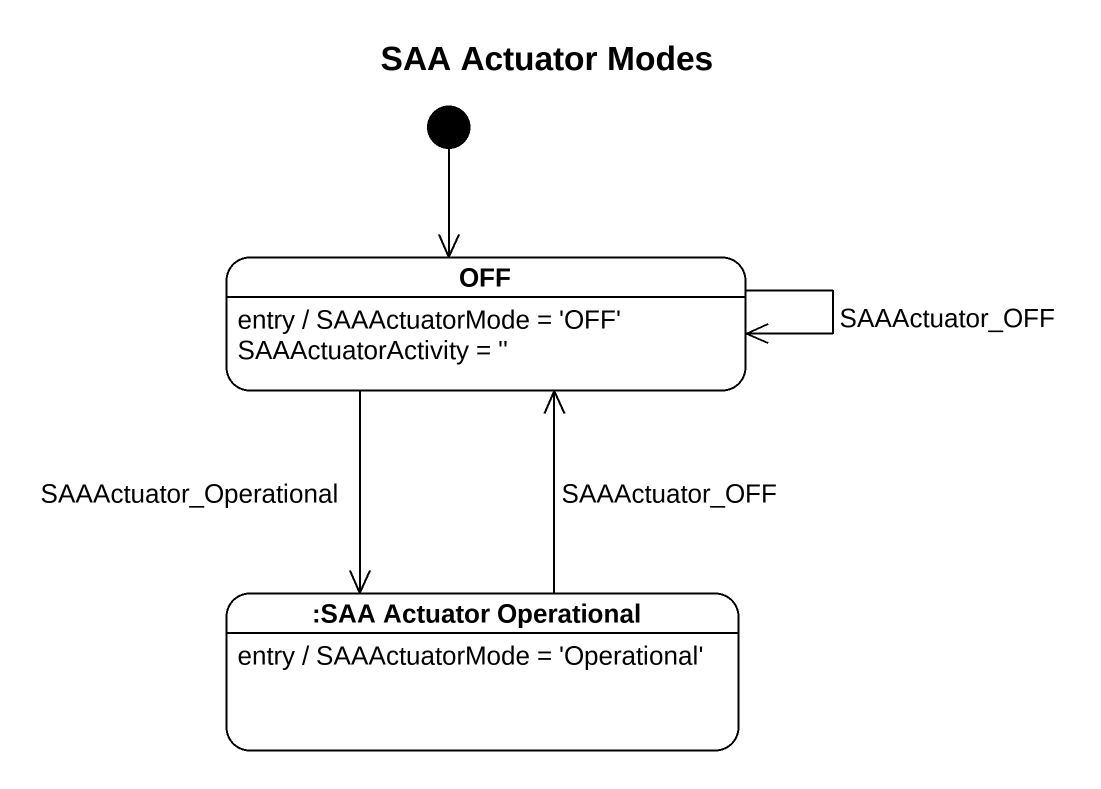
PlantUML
@startuml
title SAA Actuator Modes
hide empty description
state OFF
OFF : entry / SAAActuatorMode = 'OFF' SAAActuatorActivity = ''
state ":SAA Actuator Operational" as SAA_Actuator_Operational
SAA_Actuator_Operational : entry / SAAActuatorMode = 'Operational'
[*] --> OFF
OFF --> OFF : SAAActuator_OFF
OFF --> SAA_Actuator_Operational : SAAActuator_Operational
SAA_Actuator_Operational -up-> OFF : SAAActuator_OFF
@enduml
